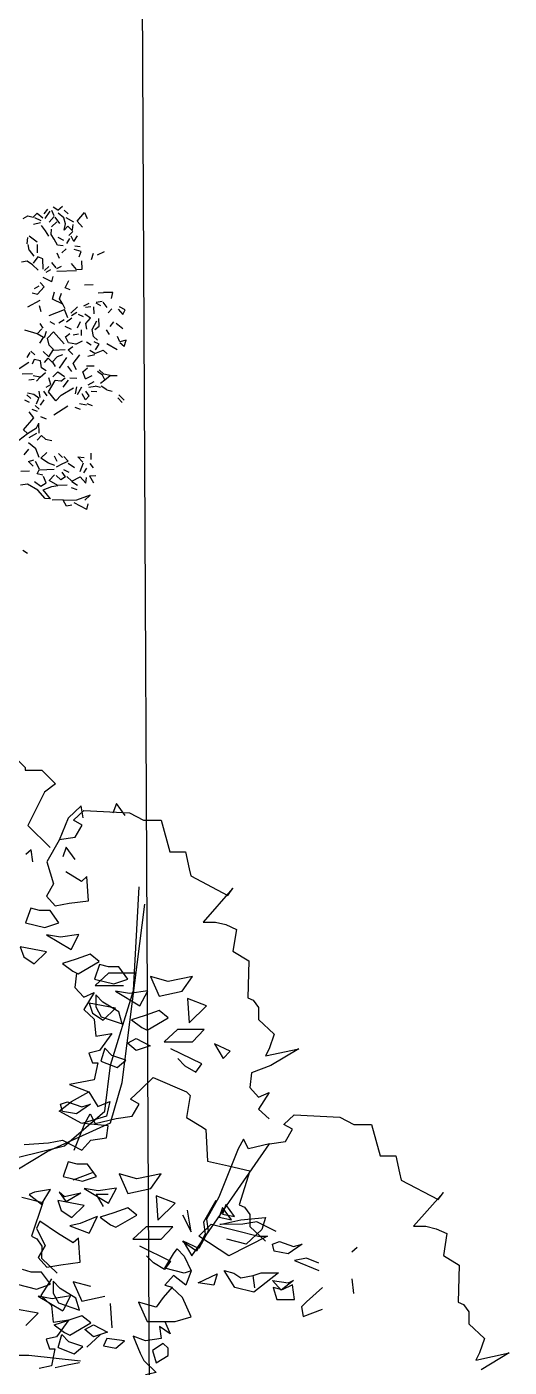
# Model space of a CAD drawing. Header units: metres. Extents: x 10 to 239, y 2 to 253.
# Drawn here: x 104.26 to 107.61, y 177.49 to 186.8 of the extents above; entities that cross this region are included whole.
import ezdxf

# ---------------------------------------------------------------- set-up
doc = ezdxf.new("R2010")
doc.units = ezdxf.units.M
doc.header["$MEASUREMENT"] = 0
doc.layers.add('0marcos', color=10, linetype='Continuous', plot=False)
doc.layers.add('bloques ARBOLES', color=7, linetype='Continuous', true_color=0xb8d897)

# ---------------------------------------------------------------- blocks, each defined once
blk = doc.blocks.new('arb-alz-77')
at = {"layer": 'bloques ARBOLES', "linetype": 'Continuous'}
for p, q in [((4.769, 10.05), (4.828, 10.127)), ((4.784, 9.976), (4.867, 10.091)), ((4.784, 9.976), (4.867, 10.091)), ((4.784, 9.976), (4.867, 10.091)), ((4.784, 9.976), (4.867, 10.091)), ((4.932, 10.018), (4.891, 10.104)), ((4.932, 10.018), (4.891, 10.104)), ((4.932, 10.018), (4.891, 10.104)), ((4.991, 10.108), (4.915, 10.155)), ((4.991, 10.108), (4.915, 10.155)), ((4.991, 10.108), (4.915, 10.155)), ((4.991, 10.108), (4.915, 10.155)), ((4.991, 10.108), (5.064, 10.172)), ((5.155, 10.051), (5.091, 10.111)), ((5.155, 10.051), (5.091, 10.111)), ((4.435, 9.977), (4.508, 10.017)), ((4.435, 9.977), (4.508, 10.017)), ((4.508, 10.017), (4.596, 9.995)), ((4.596, 9.995), (4.656, 10.059)), ((4.596, 9.995), (4.656, 10.059)), ((4.596, 9.995), (4.656, 10.059)), ((4.6, 9.883), (4.711, 9.911)), ((4.6, 9.883), (4.711, 9.911)), ((4.6, 9.883), (4.711, 9.911)), ((4.723, 9.937), (4.621, 9.983)), ((4.656, 10.059), (4.746, 9.987)), ((4.656, 10.059), (4.746, 9.987)), ((4.848, 9.916), (4.932, 10.006)), ((4.848, 9.916), (4.932, 10.006)), ((4.848, 9.916), (4.932, 10.006)), ((4.848, 9.916), (4.932, 10.006)), ((4.848, 9.916), (4.932, 10.006)), ((4.888, 9.843), (4.972, 9.92)), ((5.023, 9.897), (4.945, 9.994)), ((5.023, 9.897), (4.945, 9.994)), ((5.082, 9.986), (4.993, 10.058)), ((5.082, 9.986), (4.993, 10.058)), ((5.111, 9.888), (5.082, 9.986)), ((5.111, 9.888), (5.082, 9.986)), ((5.111, 9.888), (5.082, 9.986)), ((5.089, 9.787), (5.111, 9.888)), ((5.089, 9.787), (5.111, 9.888)), ((5.089, 9.787), (5.111, 9.888)), ((5.089, 9.787), (5.111, 9.888)), ((5.247, 9.917), (5.12, 9.988)), ((5.247, 9.917), (5.12, 9.988)), ((5.226, 9.792), (5.235, 9.879)), ((5.296, 9.931), (5.416, 10.072)), ((5.296, 9.931), (5.416, 10.072)), ((5.296, 9.931), (5.386, 9.835)), ((5.296, 9.931), (5.386, 9.835)), ((5.416, 10.072), (5.456, 9.974)), ((4.499, 9.568), (4.508, 9.668)), ((4.499, 9.568), (4.508, 9.668)), ((4.66, 9.598), (4.532, 9.694)), ((4.79, 9.777), (4.725, 9.862)), ((4.843, 9.692), (4.79, 9.777)), ((4.88, 9.718), (4.889, 9.805)), ((4.88, 9.718), (4.889, 9.805)), ((4.932, 9.645), (4.88, 9.718)), ((5.082, 9.625), (4.993, 9.672)), ((5.149, 9.851), (5.089, 9.787)), ((5.149, 9.851), (5.089, 9.787)), ((5.226, 9.779), (5.149, 9.851)), ((5.226, 9.779), (5.149, 9.851)), ((5.226, 9.779), (5.149, 9.851)), ((5.167, 9.703), (5.227, 9.767)), ((5.167, 9.703), (5.227, 9.767)), ((5.245, 9.606), (5.204, 9.691)), ((5.245, 9.606), (5.304, 9.695)), ((5.245, 9.606), (5.304, 9.695)), ((5.245, 9.606), (5.304, 9.695)), ((4.527, 9.469), (4.511, 9.556)), ((4.527, 9.469), (4.511, 9.556)), ((4.527, 9.469), (4.605, 9.372)), ((4.527, 9.469), (4.605, 9.372)), ((4.665, 9.424), (4.661, 9.561)), ((4.985, 9.547), (4.932, 9.645)), ((5.073, 9.538), (4.985, 9.547)), ((5.073, 9.538), (4.985, 9.547)), ((5.051, 9.425), (5.124, 9.489)), ((5.133, 9.577), (5.181, 9.653)), ((5.362, 9.448), (5.249, 9.481)), ((5.362, 9.448), (5.249, 9.481)), ((5.347, 9.522), (5.26, 9.531)), ((5.347, 9.522), (5.26, 9.531)), ((5.328, 9.359), (5.362, 9.448)), ((5.328, 9.359), (5.362, 9.448)), ((5.328, 9.359), (5.362, 9.448)), ((5.328, 9.359), (5.362, 9.448)), ((5.625, 9.394), (5.736, 9.448)), ((5.625, 9.394), (5.736, 9.448)), ((5.625, 9.394), (5.736, 9.448)), ((4.495, 9.294), (4.409, 9.278)), ((4.585, 9.234), (4.495, 9.294)), ((4.585, 9.234), (4.495, 9.294)), ((4.585, 9.234), (4.495, 9.294)), ((4.675, 9.15), (4.585, 9.234)), ((4.675, 9.15), (4.585, 9.234)), ((4.675, 9.15), (4.585, 9.234)), ((4.675, 9.15), (4.585, 9.234)), ((4.667, 9.362), (4.596, 9.26)), ((4.75, 9.327), (4.667, 9.362)), ((4.75, 9.327), (4.667, 9.362)), ((4.755, 9.166), (4.75, 9.327)), ((4.96, 9.185), (4.895, 9.27)), ((5.017, 9.336), (4.977, 9.422)), ((5.285, 9.159), (5.207, 9.255)), ((5.285, 9.159), (5.207, 9.255)), ((5.285, 9.159), (5.207, 9.255)), ((5.378, 9.162), (5.373, 9.299)), ((5.528, 9.316), (5.562, 9.417)), ((5.528, 9.316), (5.562, 9.417)), ((5.528, 9.316), (5.562, 9.417)), ((4.893, 8.958), (4.753, 9.029)), ((4.893, 8.958), (4.753, 9.029)), ((4.893, 8.958), (4.753, 9.029)), ((4.775, 9.141), (4.847, 9.206)), ((4.8, 9.117), (4.874, 9.157)), ((4.8, 9.117), (4.874, 9.157)), ((4.893, 8.958), (4.915, 9.046)), ((4.893, 8.958), (4.915, 9.046)), ((4.893, 8.958), (4.915, 9.046)), ((4.893, 8.958), (4.915, 9.046)), ((4.973, 9.173), (5.046, 9.213)), ((4.973, 9.173), (5.046, 9.213)), ((4.973, 9.173), (5.046, 9.213)), ((4.973, 9.173), (5.046, 9.213)), ((4.974, 9.129), (5.285, 9.14)), ((4.974, 9.129), (5.285, 9.14)), ((4.974, 9.129), (5.285, 9.14)), ((4.974, 9.129), (5.285, 9.14)), ((4.974, 9.129), (5.285, 9.14)), ((4.974, 9.129), (5.285, 9.14)), ((4.974, 9.129), (5.285, 9.14)), ((5.285, 9.159), (5.378, 9.162)), ((5.285, 9.159), (5.378, 9.162)), ((5.285, 9.159), (5.378, 9.162)), ((5.285, 9.159), (5.378, 9.162)), ((4.683, 8.889), (4.61, 8.849)), ((4.683, 8.889), (4.61, 8.849)), ((4.683, 8.889), (4.61, 8.849)), ((4.663, 8.764), (4.771, 8.88)), ((4.771, 8.88), (4.706, 8.952)), ((4.771, 8.88), (4.706, 8.952)), ((4.771, 8.88), (4.706, 8.952)), ((4.771, 8.88), (4.706, 8.952)), ((4.771, 8.88), (4.706, 8.952)), ((5.108, 8.866), (5.166, 8.98)), ((5.108, 8.866), (5.166, 8.98)), ((5.108, 8.866), (5.166, 8.98)), ((5.108, 8.866), (5.166, 8.98)), ((5.184, 8.831), (5.108, 8.866)), ((5.555, 8.912), (5.418, 8.908)), ((5.555, 8.912), (5.418, 8.908)), ((4.508, 8.559), (4.703, 8.666)), ((4.508, 8.559), (4.703, 8.666)), ((4.575, 8.786), (4.663, 8.764)), ((4.902, 8.685), (4.936, 8.798)), ((4.902, 8.685), (4.936, 8.798)), ((4.902, 8.685), (4.936, 8.798)), ((5.067, 8.603), (4.902, 8.685)), ((5.067, 8.603), (4.902, 8.685)), ((5.014, 8.688), (5.048, 8.777)), ((5.014, 8.688), (5.048, 8.777)), ((5.014, 8.688), (5.048, 8.777)), ((5.067, 8.603), (5.014, 8.688)), ((5.067, 8.603), (5.014, 8.688)), ((5.067, 8.603), (5.014, 8.688)), ((5.067, 8.603), (5.014, 8.688)), ((5.107, 8.53), (5.067, 8.603)), ((5.404, 8.577), (5.49, 8.617)), ((5.601, 8.634), (5.7, 8.649)), ((5.601, 8.634), (5.7, 8.649)), ((5.601, 8.634), (5.7, 8.649)), ((5.601, 8.634), (5.7, 8.649)), ((5.601, 8.634), (5.7, 8.649)), ((5.601, 8.634), (5.7, 8.649)), ((5.601, 8.634), (5.7, 8.649)), ((5.678, 8.574), (5.602, 8.621)), ((5.678, 8.574), (5.602, 8.621)), ((5.678, 8.574), (5.602, 8.621)), ((5.634, 8.784), (5.721, 8.787)), ((5.634, 8.784), (5.721, 8.787)), ((5.634, 8.784), (5.721, 8.787)), ((5.778, 8.552), (5.713, 8.637)), ((5.778, 8.552), (5.713, 8.637)), ((5.87, 8.792), (5.721, 8.787)), ((5.87, 8.792), (5.721, 8.787)), ((5.848, 8.692), (5.87, 8.792)), ((5.848, 8.692), (5.87, 8.792)), ((4.722, 8.479), (4.694, 8.578)), ((4.722, 8.479), (4.694, 8.578)), ((4.722, 8.479), (4.694, 8.578)), ((4.849, 8.421), (5.095, 8.517)), ((5.149, 8.382), (5.095, 8.517)), ((5.126, 8.318), (5.211, 8.384)), ((5.196, 8.458), (5.305, 8.561)), ((5.21, 8.421), (5.295, 8.474)), ((5.397, 8.402), (5.321, 8.437)), ((5.51, 8.381), (5.421, 8.441)), ((5.43, 8.553), (5.516, 8.568)), ((5.438, 8.292), (5.51, 8.381)), ((5.438, 8.292), (5.51, 8.381)), ((5.57, 8.446), (5.567, 8.558)), ((5.57, 8.446), (5.567, 8.558)), ((5.57, 8.446), (5.567, 8.558)), ((5.652, 8.249), (5.647, 8.374)), ((5.794, 8.466), (5.854, 8.53)), ((5.794, 8.466), (5.854, 8.53)), ((5.954, 8.521), (6.032, 8.436)), ((6.066, 8.512), (5.977, 8.559)), ((6.066, 8.512), (5.977, 8.559)), ((6.032, 8.436), (6.066, 8.512)), ((6.032, 8.436), (6.066, 8.512)), ((6.032, 8.436), (6.066, 8.512)), ((6.032, 8.436), (6.066, 8.512)), ((4.659, 8.128), (4.458, 8.184)), ((4.659, 8.128), (4.731, 8.206)), ((4.756, 8.219), (4.704, 8.292)), ((4.756, 8.219), (4.704, 8.292)), ((4.773, 8.07), (4.807, 8.171)), ((4.773, 8.07), (4.807, 8.171)), ((4.773, 8.07), (4.807, 8.171)), ((4.773, 8.07), (4.807, 8.171)), ((4.92, 8.162), (4.824, 8.059)), ((4.941, 8.275), (4.864, 8.322)), ((4.941, 8.275), (4.864, 8.322)), ((5.088, 7.968), (4.92, 8.162)), ((5.088, 7.968), (4.92, 8.162)), ((5.088, 7.968), (4.92, 8.162)), ((5.088, 7.968), (4.92, 8.162)), ((5.002, 8.302), (5.088, 8.355)), ((5.205, 8.197), (5.104, 8.243)), ((5.205, 8.197), (5.104, 8.243)), ((5.304, 8.225), (5.35, 8.326)), ((5.304, 8.225), (5.35, 8.326)), ((5.37, 8.103), (5.367, 8.19)), ((5.454, 8.205), (5.438, 8.292)), ((5.454, 8.205), (5.438, 8.292)), ((5.454, 8.205), (5.438, 8.292)), ((5.454, 8.205), (5.438, 8.292)), ((5.454, 8.205), (5.438, 8.292)), ((5.541, 8.196), (5.611, 8.335)), ((5.541, 8.196), (5.611, 8.335)), ((5.541, 8.196), (5.611, 8.335)), ((5.541, 8.196), (5.611, 8.335)), ((5.541, 8.196), (5.611, 8.335)), ((5.558, 8.084), (5.541, 8.196)), ((5.558, 8.084), (5.541, 8.196)), ((5.558, 8.084), (5.541, 8.196)), ((5.558, 8.084), (5.541, 8.196)), ((5.558, 8.084), (5.541, 8.196)), ((5.558, 8.084), (5.541, 8.196)), ((5.579, 8.197), (5.652, 8.249)), ((5.818, 8.118), (5.766, 8.191)), ((5.826, 8.243), (5.886, 8.319)), ((5.826, 8.243), (5.886, 8.319)), ((5.924, 8.296), (6.027, 8.212)), ((5.924, 8.296), (6.027, 8.212)), ((4.761, 8.07), (4.659, 8.128)), ((4.761, 8.07), (4.659, 8.128)), ((4.702, 7.98), (4.761, 8.07)), ((4.702, 7.98), (4.761, 8.07)), ((4.702, 7.98), (4.761, 8.07)), ((4.702, 7.98), (4.761, 8.07)), ((4.852, 7.948), (4.824, 8.059)), ((4.852, 7.948), (4.824, 8.059)), ((4.917, 7.875), (4.852, 7.948)), ((5.109, 8.081), (5.182, 8.134)), ((5.109, 8.081), (5.182, 8.134)), ((5.109, 8.081), (5.182, 8.134)), ((5.109, 8.081), (5.182, 8.134)), ((5.162, 7.984), (5.109, 8.081)), ((5.162, 7.984), (5.109, 8.081)), ((5.275, 7.962), (5.162, 7.984)), ((5.233, 8.11), (5.32, 8.126)), ((5.233, 8.11), (5.32, 8.126)), ((5.275, 7.962), (5.386, 8.016)), ((5.275, 7.962), (5.386, 8.016)), ((5.275, 7.962), (5.386, 8.016)), ((5.275, 7.962), (5.386, 8.016)), ((5.525, 7.946), (5.449, 7.993)), ((5.525, 7.946), (5.449, 7.993)), ((5.525, 7.946), (5.449, 7.993)), ((5.622, 8.024), (5.558, 8.084)), ((5.622, 8.024), (5.558, 8.084)), ((5.649, 7.963), (5.573, 7.997)), ((5.59, 7.873), (5.649, 7.963)), ((5.938, 7.873), (5.773, 7.967)), ((5.984, 7.999), (5.944, 8.085)), ((5.984, 7.999), (5.944, 8.085)), ((5.984, 7.999), (5.944, 8.085)), ((5.984, 7.999), (5.944, 8.085)), ((6.083, 8.027), (5.984, 7.999)), ((6.083, 8.027), (5.984, 7.999)), ((6.083, 8.027), (5.984, 7.999)), ((6.049, 7.926), (5.984, 7.986)), ((6.049, 7.926), (5.984, 7.986)), ((6.049, 7.926), (5.984, 7.986)), ((6.049, 7.926), (5.984, 7.986)), ((6.049, 7.926), (6.083, 8.027)), ((4.498, 7.749), (4.545, 7.826)), ((4.498, 7.749), (4.545, 7.826)), ((4.498, 7.749), (4.545, 7.826)), ((4.621, 7.791), (4.557, 7.851)), ((4.621, 7.791), (4.557, 7.851)), ((4.621, 7.791), (4.557, 7.851)), ((4.756, 7.845), (4.846, 7.761)), ((4.756, 7.845), (4.846, 7.761)), ((4.774, 7.671), (4.834, 7.736)), ((4.774, 7.671), (4.834, 7.736)), ((4.834, 7.736), (4.899, 7.676)), ((4.834, 7.736), (4.899, 7.676)), ((4.846, 7.761), (4.917, 7.875)), ((4.899, 7.676), (4.983, 7.766)), ((4.899, 7.676), (4.983, 7.766)), ((4.899, 7.676), (4.983, 7.766)), ((5.104, 7.869), (4.917, 7.863)), ((4.983, 7.766), (5.069, 7.794)), ((4.983, 7.766), (5.069, 7.794)), ((4.983, 7.766), (5.069, 7.794)), ((4.983, 7.766), (5.069, 7.794)), ((4.983, 7.766), (5.069, 7.794)), ((5.014, 7.58), (5.133, 7.746)), ((5.014, 7.58), (5.133, 7.746)), ((5.014, 7.58), (5.133, 7.746)), ((5.014, 7.58), (5.133, 7.746)), ((5.014, 7.58), (5.133, 7.746)), ((5.014, 7.58), (5.133, 7.746)), ((5.014, 7.58), (5.133, 7.746)), ((5.014, 7.58), (5.133, 7.746)), ((5.014, 7.58), (5.133, 7.746)), ((5.014, 7.58), (5.133, 7.746)), ((5.154, 7.871), (5.227, 7.923)), ((5.231, 7.799), (5.154, 7.871)), ((5.231, 7.799), (5.154, 7.871)), ((5.236, 7.65), (5.343, 7.79)), ((5.468, 7.77), (5.58, 7.798)), ((5.468, 7.77), (5.58, 7.798)), ((5.468, 7.77), (5.58, 7.798)), ((5.468, 7.77), (5.58, 7.798)), ((5.579, 7.811), (5.503, 7.858)), ((5.579, 7.811), (5.503, 7.858)), ((5.579, 7.811), (5.503, 7.858)), ((5.579, 7.811), (5.503, 7.858)), ((5.579, 7.811), (5.714, 7.865)), ((5.579, 7.811), (5.714, 7.865)), ((5.579, 7.811), (5.714, 7.865)), ((5.714, 7.865), (5.779, 7.805)), ((5.714, 7.865), (5.779, 7.805)), ((5.714, 7.865), (5.779, 7.805)), ((5.714, 7.865), (5.779, 7.805)), ((4.367, 7.57), (4.525, 7.675)), ((4.367, 7.57), (4.525, 7.675)), ((4.611, 7.716), (4.576, 7.64)), ((4.611, 7.716), (4.576, 7.64)), ((4.611, 7.716), (4.576, 7.64)), ((4.711, 7.694), (4.611, 7.716)), ((4.711, 7.694), (4.611, 7.716)), ((4.728, 7.583), (4.711, 7.694)), ((4.804, 7.535), (4.728, 7.583)), ((4.907, 7.439), (4.991, 7.517)), ((4.907, 7.439), (4.991, 7.517)), ((4.907, 7.439), (4.991, 7.517)), ((4.907, 7.439), (4.991, 7.517)), ((4.951, 7.603), (4.911, 7.676)), ((4.951, 7.603), (4.911, 7.676)), ((4.991, 7.517), (5.093, 7.446)), ((4.991, 7.517), (5.093, 7.446)), ((5.215, 7.524), (5.15, 7.609)), ((5.215, 7.524), (5.15, 7.609)), ((5.289, 7.552), (5.236, 7.65)), ((5.289, 7.552), (5.236, 7.65)), ((5.289, 7.552), (5.236, 7.65)), ((5.39, 7.518), (5.462, 7.583)), ((5.39, 7.518), (5.462, 7.583)), ((5.39, 7.518), (5.462, 7.583)), ((5.39, 7.518), (5.462, 7.583)), ((5.39, 7.518), (5.462, 7.583)), ((5.39, 7.518), (5.462, 7.583)), ((5.39, 7.518), (5.462, 7.583)), ((5.39, 7.518), (5.462, 7.583)), ((5.39, 7.518), (5.462, 7.583)), ((5.39, 7.518), (5.462, 7.583)), ((5.39, 7.518), (5.462, 7.583)), ((5.39, 7.518), (5.462, 7.583)), ((5.39, 7.518), (5.462, 7.583)), ((5.39, 7.518), (5.462, 7.583)), ((5.431, 7.407), (5.39, 7.518)), ((5.449, 7.613), (5.573, 7.617)), ((5.449, 7.613), (5.573, 7.617)), ((5.703, 7.466), (5.626, 7.526)), ((5.727, 7.479), (5.65, 7.552)), ((5.727, 7.479), (5.65, 7.552)), ((4.419, 7.485), (4.581, 7.491)), ((4.419, 7.485), (4.581, 7.491)), ((4.419, 7.485), (4.581, 7.491)), ((4.522, 7.389), (4.609, 7.404)), ((4.522, 7.389), (4.609, 7.404)), ((4.522, 7.389), (4.609, 7.404)), ((4.522, 7.389), (4.609, 7.404)), ((4.708, 7.433), (4.595, 7.454)), ((4.708, 7.433), (4.595, 7.454)), ((4.708, 7.433), (4.595, 7.454)), ((4.648, 7.368), (4.708, 7.433)), ((4.708, 7.433), (4.792, 7.51)), ((4.708, 7.433), (4.792, 7.51)), ((4.708, 7.433), (4.792, 7.51)), ((4.708, 7.433), (4.792, 7.51)), ((4.8, 7.274), (4.874, 7.314)), ((4.8, 7.274), (4.874, 7.314)), ((4.84, 7.2), (4.946, 7.378)), ((4.84, 7.2), (4.946, 7.378)), ((4.874, 7.314), (4.845, 7.425)), ((4.874, 7.314), (4.845, 7.425)), ((5.034, 7.369), (4.946, 7.378)), ((5.034, 7.369), (5.107, 7.421)), ((5.074, 7.271), (5.158, 7.385)), ((5.074, 7.271), (5.158, 7.385)), ((5.074, 7.271), (5.158, 7.385)), ((5.181, 7.424), (5.294, 7.415)), ((5.181, 7.424), (5.294, 7.415)), ((5.431, 7.407), (5.541, 7.461)), ((5.431, 7.407), (5.541, 7.461)), ((5.431, 7.407), (5.541, 7.461)), ((5.431, 7.407), (5.541, 7.461)), ((5.472, 7.309), (5.569, 7.362)), ((5.472, 7.309), (5.569, 7.362)), ((5.472, 7.309), (5.569, 7.362)), ((5.67, 7.34), (5.743, 7.393)), ((5.743, 7.393), (5.703, 7.466)), ((5.743, 7.393), (5.703, 7.466)), ((5.743, 7.393), (5.703, 7.466)), ((5.743, 7.393), (5.703, 7.466)), ((5.828, 7.458), (5.727, 7.479)), ((5.828, 7.458), (5.727, 7.479)), ((5.828, 7.458), (5.727, 7.479)), ((5.828, 7.458), (5.727, 7.479)), ((5.828, 7.458), (5.727, 7.479)), ((5.743, 7.393), (5.828, 7.458)), ((5.743, 7.393), (5.828, 7.458)), ((5.743, 7.393), (5.828, 7.458)), ((5.743, 7.393), (5.828, 7.458)), ((5.828, 7.458), (5.94, 7.462)), ((5.828, 7.458), (5.94, 7.462)), ((4.557, 7.091), (4.493, 7.151)), ((4.557, 7.091), (4.493, 7.151)), ((4.557, 7.091), (4.493, 7.151)), ((4.557, 7.091), (4.493, 7.151)), ((4.557, 7.091), (4.493, 7.151)), ((4.605, 7.155), (4.505, 7.177)), ((4.605, 7.155), (4.505, 7.177)), ((4.682, 7.095), (4.605, 7.155)), ((4.682, 7.095), (4.605, 7.155)), ((4.647, 7.007), (4.682, 7.095)), ((4.647, 7.007), (4.682, 7.095)), ((4.647, 7.007), (4.682, 7.095)), ((4.647, 7.007), (4.682, 7.095)), ((4.706, 7.109), (4.69, 7.208)), ((4.706, 7.109), (4.69, 7.208)), ((4.817, 7.137), (4.765, 7.21)), ((4.957, 7.055), (4.84, 7.2)), ((5.041, 7.145), (4.957, 7.055)), ((5.041, 7.145), (4.957, 7.055)), ((5.041, 7.145), (4.957, 7.055)), ((5.041, 7.145), (5.237, 7.264)), ((5.041, 7.145), (5.237, 7.264)), ((5.286, 7.278), (5.265, 7.165)), ((5.303, 7.154), (5.373, 7.281)), ((5.303, 7.154), (5.373, 7.281)), ((5.43, 7.071), (5.377, 7.169)), ((5.43, 7.071), (5.377, 7.169)), ((5.43, 7.071), (5.377, 7.169)), ((5.43, 7.071), (5.377, 7.169)), ((5.43, 7.071), (5.377, 7.169)), ((5.43, 7.071), (5.377, 7.169)), ((5.43, 7.071), (5.377, 7.169)), ((5.43, 7.071), (5.377, 7.169)), ((5.43, 7.071), (5.49, 7.135)), ((5.43, 7.071), (5.49, 7.135)), ((5.43, 7.071), (5.49, 7.135)), ((5.49, 7.135), (5.438, 7.208)), ((5.485, 7.272), (5.584, 7.288)), ((5.525, 7.211), (5.612, 7.202)), ((5.525, 7.211), (5.612, 7.202)), ((5.672, 7.266), (5.584, 7.288)), ((5.672, 7.266), (5.584, 7.288)), ((5.773, 7.232), (5.684, 7.291)), ((5.773, 7.232), (5.861, 7.21)), ((5.773, 7.232), (5.861, 7.21)), ((5.952, 7.101), (6.017, 7.028)), ((5.963, 7.151), (6.053, 7.067)), ((4.534, 7.028), (4.459, 7.063)), ((4.534, 7.028), (4.459, 7.063)), ((4.534, 7.028), (4.459, 7.063)), ((4.534, 7.028), (4.459, 7.063)), ((4.605, 6.781), (4.527, 6.878)), ((4.605, 6.781), (4.527, 6.878)), ((4.605, 6.781), (4.527, 6.878)), ((4.664, 6.883), (4.576, 6.917)), ((4.664, 6.883), (4.576, 6.917)), ((4.664, 6.883), (4.576, 6.917)), ((4.688, 6.921), (4.623, 6.981)), ((4.688, 6.921), (4.623, 6.981)), ((4.71, 6.984), (4.77, 7.073)), ((4.71, 6.984), (4.77, 7.073)), ((4.71, 6.984), (4.77, 7.073)), ((4.71, 6.984), (4.77, 7.073)), ((4.927, 6.83), (5.147, 6.974)), ((4.927, 6.83), (5.147, 6.974)), ((4.927, 6.83), (5.147, 6.974)), ((5.259, 6.953), (5.348, 6.919)), ((5.445, 6.984), (5.333, 7.005)), ((5.445, 6.984), (5.333, 7.005)), ((5.445, 6.984), (5.333, 7.005)), ((5.445, 6.984), (5.333, 7.005)), ((5.545, 6.975), (5.457, 7.009)), ((5.545, 6.975), (5.457, 7.009)), ((5.545, 6.975), (5.457, 7.009)), ((4.437, 6.589), (4.605, 6.781)), ((4.437, 6.589), (4.605, 6.781)), ((4.648, 6.621), (4.683, 6.697)), ((4.648, 6.621), (4.683, 6.697)), ((4.688, 6.535), (4.683, 6.697)), ((4.688, 6.535), (4.683, 6.697)), ((4.688, 6.535), (4.683, 6.697)), ((4.688, 6.535), (4.683, 6.697)), ((4.805, 6.763), (4.717, 6.798)), ((4.295, 6.372), (4.502, 6.529)), ((4.295, 6.372), (4.502, 6.529)), ((4.295, 6.372), (4.502, 6.529)), ((4.502, 6.529), (4.437, 6.589)), ((4.502, 6.529), (4.437, 6.589)), ((4.502, 6.529), (4.437, 6.589)), ((4.502, 6.529), (4.437, 6.589)), ((4.502, 6.529), (4.648, 6.621)), ((4.502, 6.529), (4.648, 6.621)), ((4.502, 6.529), (4.648, 6.621)), ((4.529, 6.467), (4.651, 6.534)), ((4.529, 6.467), (4.651, 6.534)), ((4.727, 6.499), (4.655, 6.422)), ((4.791, 6.439), (4.727, 6.499)), ((4.791, 6.439), (4.727, 6.499)), ((4.791, 6.439), (4.727, 6.499)), ((4.791, 6.439), (4.727, 6.499)), ((4.791, 6.439), (4.727, 6.499)), ((4.451, 6.191), (4.522, 6.28)), ((4.451, 6.191), (4.522, 6.28)), ((4.451, 6.191), (4.522, 6.28)), ((4.451, 6.191), (4.522, 6.28)), ((4.451, 6.191), (4.522, 6.28)), ((4.634, 6.284), (4.519, 6.38)), ((4.634, 6.284), (4.519, 6.38)), ((4.634, 6.284), (4.519, 6.38)), ((4.634, 6.284), (4.519, 6.38)), ((4.689, 6.149), (4.634, 6.284)), ((4.689, 6.149), (4.634, 6.284)), ((4.689, 6.149), (4.634, 6.284)), ((4.714, 6.137), (4.811, 6.228)), ((4.791, 6.439), (4.891, 6.417)), ((4.791, 6.439), (4.891, 6.417)), ((4.517, 6.081), (4.603, 6.109)), ((4.517, 6.081), (4.603, 6.109)), ((4.517, 6.081), (4.594, 6.009)), ((4.517, 6.081), (4.594, 6.009)), ((4.695, 5.962), (4.629, 6.085)), ((4.695, 5.962), (4.629, 6.085)), ((4.841, 6.054), (4.714, 6.137)), ((4.942, 6.02), (4.841, 6.054)), ((4.942, 6.02), (4.841, 6.054)), ((4.942, 6.02), (4.841, 6.054)), ((4.977, 6.084), (4.937, 6.17)), ((4.968, 5.996), (5.066, 6.05)), ((4.968, 5.996), (5.066, 6.05)), ((4.998, 6.209), (5.062, 6.149)), ((4.998, 6.209), (5.062, 6.149)), ((4.998, 6.209), (5.062, 6.149)), ((4.998, 6.209), (5.062, 6.149)), ((4.998, 6.209), (5.062, 6.149)), ((5.066, 6.05), (5.152, 6.09)), ((5.066, 6.05), (5.152, 6.09)), ((5.066, 6.05), (5.152, 6.09)), ((5.152, 6.09), (5.087, 6.162)), ((5.152, 6.09), (5.087, 6.162)), ((5.255, 5.981), (5.153, 6.052)), ((5.255, 5.981), (5.153, 6.052)), ((5.389, 6.073), (5.311, 6.157)), ((5.311, 6.157), (5.411, 6.148)), ((5.389, 6.073), (5.311, 6.157)), ((5.311, 6.157), (5.411, 6.148)), ((5.311, 6.157), (5.411, 6.148)), ((5.389, 6.073), (5.311, 6.157)), ((5.344, 5.922), (5.402, 6.061)), ((5.344, 5.922), (5.402, 6.061)), ((5.344, 5.922), (5.402, 6.061)), ((5.344, 5.922), (5.402, 6.061)), ((5.344, 5.922), (5.402, 6.061)), ((5.502, 6.052), (5.554, 5.979)), ((5.502, 6.052), (5.554, 5.979)), ((5.502, 6.052), (5.554, 5.979)), ((5.502, 6.052), (5.554, 5.979)), ((5.502, 6.052), (5.554, 5.979)), ((5.502, 6.052), (5.554, 5.979)), ((5.524, 6.115), (5.521, 6.214)), ((5.524, 6.115), (5.521, 6.214)), ((5.524, 6.115), (5.521, 6.214)), ((5.524, 6.115), (5.521, 6.214)), ((5.524, 6.115), (5.521, 6.214)), ((5.524, 6.115), (5.521, 6.214)), ((5.524, 6.115), (5.521, 6.214)), ((5.524, 6.115), (5.521, 6.214)), ((5.524, 6.115), (5.521, 6.214)), ((5.524, 6.115), (5.521, 6.214)), ((5.524, 6.115), (5.521, 6.214)), ((4.534, 5.926), (4.397, 5.921)), ((4.534, 5.926), (4.397, 5.921)), ((4.534, 5.926), (4.397, 5.921)), ((4.66, 5.886), (4.695, 5.962)), ((4.66, 5.886), (4.695, 5.962)), ((4.66, 5.886), (4.695, 5.962)), ((4.748, 5.864), (4.66, 5.886)), ((4.748, 5.864), (4.66, 5.886)), ((4.748, 5.864), (4.66, 5.886)), ((4.748, 5.864), (4.66, 5.886)), ((4.932, 5.952), (4.696, 5.944)), ((4.932, 5.952), (4.696, 5.944)), ((4.802, 5.742), (4.761, 5.84)), ((4.802, 5.742), (4.761, 5.84)), ((4.802, 5.742), (4.761, 5.84)), ((4.851, 5.781), (4.935, 5.871)), ((4.851, 5.781), (4.935, 5.871)), ((4.851, 5.781), (4.935, 5.871)), ((4.851, 5.781), (4.935, 5.871)), ((4.851, 5.781), (4.935, 5.871)), ((5.037, 5.787), (4.96, 5.859)), ((5.11, 5.839), (5.037, 5.787)), ((5.11, 5.839), (5.037, 5.787)), ((5.11, 5.839), (5.037, 5.787)), ((5.11, 5.839), (5.037, 5.787)), ((5.11, 5.839), (5.037, 5.787)), ((5.11, 5.839), (5.058, 5.912)), ((5.11, 5.839), (5.058, 5.912)), ((5.11, 5.839), (5.058, 5.912)), ((5.11, 5.839), (5.058, 5.912)), ((5.11, 5.839), (5.058, 5.912)), ((5.17, 5.904), (5.082, 5.95)), ((5.17, 5.904), (5.082, 5.95)), ((5.212, 5.768), (5.135, 5.84)), ((5.212, 5.768), (5.135, 5.84)), ((5.212, 5.768), (5.347, 5.835)), ((5.212, 5.768), (5.347, 5.835)), ((5.347, 5.835), (5.438, 5.738)), ((5.347, 5.835), (5.438, 5.738)), ((5.347, 5.835), (5.438, 5.738)), ((5.347, 5.835), (5.438, 5.738)), ((5.347, 5.835), (5.438, 5.738)), ((5.347, 5.835), (5.438, 5.738)), ((5.407, 5.899), (5.454, 5.976)), ((5.438, 5.738), (5.447, 5.826)), ((5.496, 5.852), (5.596, 5.856)), ((5.496, 5.852), (5.596, 5.856)), ((5.496, 5.852), (5.596, 5.856)), ((5.496, 5.852), (5.596, 5.856)), ((5.496, 5.852), (5.596, 5.856)), ((5.496, 5.852), (5.562, 5.742)), ((5.496, 5.852), (5.562, 5.742)), ((5.496, 5.852), (5.562, 5.742)), ((4.504, 5.719), (4.392, 5.703)), ((4.504, 5.719), (4.392, 5.703)), ((4.504, 5.719), (4.392, 5.703)), ((4.669, 5.625), (4.504, 5.719)), ((4.669, 5.625), (4.504, 5.719)), ((4.669, 5.625), (4.504, 5.719)), ((4.669, 5.625), (4.504, 5.719)), ((4.669, 5.625), (4.504, 5.719)), ((4.615, 5.76), (4.717, 5.689)), ((4.615, 5.76), (4.717, 5.689)), ((4.786, 5.492), (4.669, 5.625)), ((4.786, 5.492), (4.669, 5.625)), ((4.717, 5.689), (4.802, 5.742)), ((4.717, 5.689), (4.802, 5.742)), ((4.717, 5.689), (4.802, 5.742)), ((4.717, 5.689), (4.802, 5.742)), ((4.756, 5.628), (4.891, 5.683)), ((4.756, 5.628), (4.891, 5.683)), ((4.873, 5.483), (4.756, 5.628)), ((4.873, 5.483), (4.756, 5.628)), ((4.873, 5.483), (4.756, 5.628)), ((4.99, 5.698), (4.851, 5.781)), ((4.99, 5.698), (4.851, 5.781)), ((4.99, 5.698), (4.851, 5.781)), ((4.99, 5.698), (4.851, 5.781)), ((4.891, 5.683), (4.99, 5.698)), ((4.891, 5.683), (4.99, 5.698)), ((4.891, 5.683), (4.99, 5.698)), ((4.99, 5.704), (5.14, 5.709)), ((4.99, 5.704), (5.14, 5.709)), ((5.203, 5.668), (5.292, 5.634)), ((5.203, 5.668), (5.292, 5.634)), ((5.302, 5.696), (5.213, 5.756)), ((5.302, 5.696), (5.213, 5.756)), ((4.873, 5.483), (4.786, 5.492)), ((4.873, 5.483), (4.786, 5.492)), ((4.873, 5.483), (4.786, 5.492)), ((4.873, 5.483), (4.786, 5.492)), ((5.073, 5.471), (4.899, 5.465)), ((5.073, 5.471), (4.899, 5.465)), ((5.285, 5.465), (5.073, 5.458)), ((5.285, 5.465), (5.073, 5.458)), ((5.285, 5.465), (5.073, 5.458)), ((5.285, 5.465), (5.073, 5.458)), ((5.285, 5.465), (5.073, 5.458)), ((5.285, 5.465), (5.073, 5.458)), ((5.126, 5.367), (5.073, 5.464)), ((5.126, 5.367), (5.073, 5.464)), ((5.213, 5.382), (5.126, 5.367)), ((5.213, 5.382), (5.126, 5.367)), ((5.213, 5.382), (5.126, 5.367)), ((5.213, 5.382), (5.126, 5.367)), ((5.452, 5.315), (5.249, 5.421)), ((5.452, 5.315), (5.249, 5.421)), ((5.452, 5.315), (5.249, 5.421)), ((5.452, 5.315), (5.249, 5.421)), ((5.506, 5.541), (5.285, 5.465)), ((5.422, 5.464), (5.506, 5.541)), ((5.422, 5.464), (5.506, 5.541)), ((5.452, 5.315), (5.474, 5.403)), ((5.452, 5.315), (5.474, 5.403)), ((5.452, 5.315), (5.474, 5.403)), ((5.452, 5.315), (5.474, 5.403)), ((4.504, 4.611), (4.428, 4.658))]:
    blk.add_line(p, q, dxfattribs=at)
blk = doc.blocks.new('ARBOL22')
for points in [[(0.4776, 2.089), (0.6005, 2.0795), (0.6477, 2.0323), (0.6477, 2.0228), (0.7044, 2.0228), (0.7517, 1.9756), (0.7139, 1.9473), (0.6572, 1.8339), (0.7328, 1.7583)], [(0.8453, 1.8594), (0.8394, 1.9008), (0.794, 1.8588), (0.764, 1.7842), (0.722, 1.7097), (0.7444, 1.6342), (0.7205, 1.5928), (0.7505, 1.5596), (0.7984, 1.568), (0.8643, 1.5762), (0.8582, 1.6591), (0.8402, 1.6424), (0.7864, 1.6755)], [(0.7643, 1.7857), (0.8183, 1.7939), (0.8422, 1.8352), (0.8122, 1.8519), (0.8481, 1.885), (1.0039, 1.8767), (1.0519, 1.8519), (1.1118, 1.8519), (1.1416, 1.7441), (1.1957, 1.7441), (1.2075, 1.6862), (1.2136, 1.6613), (1.3393, 1.5951), (1.3574, 1.62), (1.2555, 1.504), (1.2975, 1.504), (1.3334, 1.4958), (1.3693, 1.4791), (1.3574, 1.4047), (1.4113, 1.3714), (1.4085, 1.2454), (1.4267, 1.2372), (1.4446, 1.2123), (1.4446, 1.171), (1.4985, 1.1212), (1.4805, 1.0715), (1.4685, 1.0466), (1.5823, 1.0715), (1.4864, 1.0135), (1.4206, 0.9886), (1.4146, 0.9391), (1.4446, 0.906), (1.4805, 0.9224), (1.4446, 0.8645), (1.4805, 0.8314)], [(0.9891, 1.8677), (0.9591, 1.9092), (0.9472, 1.8759)], [(0.6741, 1.7097), (0.6681, 1.751), (0.6502, 1.7346)], [(0.8179, 1.7179), (0.7879, 1.7594), (0.776, 1.7262)], [(0.2961, 0.2167), (0.4461, 0.5042), (0.6051, 0.5828), (0.6248, 0.7006), (0.782, 0.7399), (0.9196, 0.8578), (0.9393, 1.015), (1.0179, 1.2704), (1.0375, 1.624)], [(0.2513, 0.2291), (0.3889, 0.5182), (0.6248, 0.6613), (0.7231, 0.7203), (0.9393, 0.8185), (0.9786, 0.956), (1.0565, 1.565)], [(0.8234, 1.3299), (0.8175, 1.2803), (0.8475, 1.2472), (0.8834, 1.2637), (0.8475, 1.2057), (0.8834, 1.1726), (0.8893, 1.1146), (0.9432, 1.1229), (0.9013, 1.0649), (0.8654, 1.0567), (0.8773, 1.0235), (0.8954, 1.0235), (0.8834, 0.9656), (0.8414, 0.9573), (0.7996, 0.9489), (0.8654, 0.9241), (0.8954, 0.8745), (0.9372, 0.891), (0.9252, 0.8414), (0.8414, 0.8165), (0.7636, 0.8578), (0.8055, 0.891), (0.8654, 0.9241)], [(1.0241, 1.3291), (0.9326, 1.3291), (0.887, 1.287), (0.9835, 1.287)], [(1.1686, 1.0383), (1.1926, 1.0134), (1.2304, 0.991), (1.2511, 1.0198), (1.1447, 1.0714)], [(1.3483, 1.0632), (1.2944, 1.0879), (1.3244, 1.0383)], [(1.3244, 1.0383), (1.3483, 1.0632)], [(0.8154, 0.7251), (0.8513, 0.8162), (0.8692, 0.8493), (0.8872, 0.8162), (0.959, 0.8328), (1.013, 0.841), (1.0369, 0.8824), (1.0069, 0.899), (1.0428, 0.9321), (1.0848, 0.9736), (1.1987, 0.9239), (1.2109, 0.9113), (1.199, 0.8369), (1.2529, 0.8036), (1.2649, 0.7953), (1.2708, 0.6876), (1.3426, 0.6712), (1.4146, 0.6545), (1.3785, 0.5386), (1.3967, 0.5303), (1.4146, 0.5055), (1.4146, 0.4641), (1.4685, 0.4144)], [(0.6367, 0.5646), (0.7083, 0.5463), (0.6695, 0.4312), (0.6874, 0.4226), (0.7047, 0.3973), (0.7037, 0.3559), (0.7564, 0.3049)], [(1.4826, 0.7465), (1.5366, 0.7547), (1.5605, 0.7961), (1.5305, 0.8127), (1.5664, 0.8458), (1.7222, 0.8376), (1.7701, 0.8127), (1.8301, 0.8127), (1.8599, 0.705), (1.9139, 0.705), (1.9258, 0.647), (1.9319, 0.6221), (2.0576, 0.5559), (2.0757, 0.5808), (1.9737, 0.4648), (2.0157, 0.4648), (2.0516, 0.4566), (2.0875, 0.44), (2.0757, 0.3655), (2.1295, 0.3323), (2.1268, 0.2063), (2.1449, 0.198), (2.1629, 0.1732), (2.1629, 0.1318), (2.2167, 0.0821), (2.1988, 0.0323), (2.1868, 0.0075), (2.3006, 0.0323), (2.2047, -0.0256)], [(0.6437, 0.744), (0.7276, 0.7501), (0.7755, 0.7585), (0.8414, 0.7254), (0.8714, 0.7585), (0.9252, 0.7668), (0.9313, 0.8081), (0.8475, 0.8165)], [(0.8117, 0.6235), (0.8775, 0.6483)], [(0.6799, 0.5819), (0.6619, 0.5737)], [(0.6619, 0.5737), (0.7039, 0.5406)], [(0.7339, 0.5903), (0.6799, 0.5819)], [(0.7039, 0.5406), (0.7339, 0.5903)], [(0.7817, 0.5655), (0.7637, 0.5819)], [(0.7637, 0.5819), (0.7878, 0.5488)], [(0.8374, 0.5782), (0.7817, 0.5655)], [(0.8374, 0.5782), (0.7878, 0.5488)], [(0.9316, 0.5737), (0.8896, 0.5737)], [(0.8896, 0.5737), (0.9135, 0.5324)], [(1.2983, 0.5535), (1.2563, 0.479), (1.2624, 0.4375), (1.2324, 0.3795), (1.1844, 0.4128)], [(1.1844, 0.5039), (1.2144, 0.4459)], [(1.2083, 0.479), (1.2024, 0.5204)], [(0.6978, 0.4826), (0.686, 0.4578)], [(0.7578, 0.4411), (0.6978, 0.4826)], [(0.8357, 0.4744), (0.7998, 0.466)], [(0.7998, 0.466), (0.8657, 0.4411)], [(0.893, 0.4981), (0.8357, 0.4744)], [(0.893, 0.4981), (0.8657, 0.4411)], [(1.2144, 0.4459), (1.2083, 0.479)], [(1.5048, 0.4474), (1.4389, 0.4805), (1.391, 0.4721), (1.3125, 0.4705), (1.3843, 0.4871), (1.4681, 0.4954), (1.4561, 0.4539), (1.4023, 0.4043), (1.3364, 0.4207)], [(0.686, 0.4578), (0.7158, 0.3998)], [(0.8117, 0.408), (0.7578, 0.4411)], [(0.8296, 0.4247), (0.8117, 0.408)], [(0.8357, 0.3418), (0.8296, 0.4247)], [(0.7158, 0.3998), (0.6919, 0.3584)], [(1.0377, 0.3976), (1.1441, 0.3461), (1.1234, 0.3172), (1.0856, 0.3396), (1.0616, 0.3645)], [(1.1665, 0.3879), (1.1904, 0.3631), (1.2144, 0.3133), (1.1904, 0.3051), (1.1245, 0.3216), (1.1545, 0.3713)], [(1.1545, 0.3713), (1.1665, 0.3879)], [(1.781, 0.3928), (1.763, 0.3763)], [(0.6919, 0.3584), (0.7219, 0.3252)], [(0.7219, 0.3252), (0.7698, 0.3336)], [(0.7698, 0.3336), (0.8357, 0.3418)], [(1.6508, 0.3392), (1.6088, 0.3559), (1.567, 0.3475), (1.6508, 0.3144)], [(0.668, 0.3087), (0.6381, 0.3169)], [(0.7039, 0.3087), (0.668, 0.3087)], [(0.7371, 0.286), (0.7012, 0.228)], [(0.7339, 0.2672), (0.7039, 0.3087)], [(0.743, 0.2777), (0.743, 0.2362)], [(0.7671, 0.2529), (0.743, 0.2777)], [(0.8117, 0.2756), (0.8416, 0.2092)], [(0.8716, 0.259), (0.8117, 0.2756)], [(1.2144, 0.3133), (1.1965, 0.2636), (1.1545, 0.2969), (1.1245, 0.2636), (1.1497, 0.2567), (1.1186, 0.2222), (1.0945, 0.1891), (1.0347, 0.2056), (1.0647, 0.1394), (1.1604, 0.1394), (1.2144, 0.156), (1.1844, 0.2222), (1.1485, 0.2553)], [(1.4322, 0.2552), (1.4263, 0.2966), (1.4532, 0.3061), (1.513, 0.3061), (1.4291, 0.2399), (1.3633, 0.2564), (1.3274, 0.3144), (1.3603, 0.3048), (1.3843, 0.2883), (1.4263, 0.2966)], [(1.763, 0.2852), (1.769, 0.2355)], [(0.6201, 0.2672), (0.686, 0.2507)], [(0.686, 0.2507), (0.7339, 0.2672)], [(0.743, 0.2362), (0.761, 0.2031)], [(0.8209, 0.2198), (0.7671, 0.2529)], [(1.6627, 0.2564), (1.6088, 0.2068), (1.5909, 0.1902), (1.5968, 0.1571), (1.6627, 0.1819)], [(0.6919, 0.1679), (0.6022, 0.1845)], [(0.7398, 0.2176), (0.6919, 0.2258)], [(0.6919, 0.2258), (0.7758, 0.1761)], [(0.7012, 0.228), (0.7371, 0.1949)], [(0.7371, 0.1949), (0.743, 0.1369)], [(0.8021, 0.2272), (0.7398, 0.2176)], [(0.761, 0.2031), (0.833, 0.1782)], [(0.8021, 0.2272), (0.7758, 0.1761)], [(0.833, 0.1782), (0.8209, 0.2198)], [(0.8416, 0.2092), (0.9195, 0.2258)], [(0.9375, 0.201), (0.9434, 0.1181)], [(0.6499, 0.1265), (0.6919, 0.1679)], [(0.743, 0.1369), (0.7969, 0.1451)], [(0.7466, 0.1285), (0.7937, 0.143)], [(0.7969, 0.1451), (0.7551, 0.0872)], [(0.8416, 0.1596), (0.7937, 0.143)], [(0.8716, 0.1348), (0.8416, 0.1596)], [(1.1245, 0.1394), (1.1424, 0.098), (1.1065, 0.1229), (1.1125, 0.0814), (1.0586, 0.0732), (1.0168, 0.0896), (1.0407, 0.0317), (1.0527, 0.007), (1.0945, -0.0345), (1.0586, -0.0428), (1.0635, -0.0563), (1.095, -0.0701), (1.1136, -0.1106), (1.0364, -0.1553)], [(0.7466, 0.1285), (0.7817, 0.1017)], [(0.7602, 0.0509), (0.773, 0.0956)], [(0.7969, 0.0707), (0.773, 0.0956)], [(0.7817, 0.1017), (0.7998, 0.0933)], [(0.7998, 0.0933), (0.8716, 0.1348)], [(0.8509, 0.112), (0.8809, 0.1287)], [(0.8809, 0.0872), (0.8509, 0.112)], [(0.9041, 0.0947), (0.8584, 0.0526)], [(0.8809, 0.1287), (0.9288, 0.1038)], [(0.9288, 0.1038), (0.8809, 0.0872)], [(0.7551, 0.0872), (0.7192, 0.0789)], [(0.7192, 0.0789), (0.731, 0.0458)], [(0.731, 0.0458), (0.7491, 0.0458)], [(0.7491, 0.0458), (0.7371, -0.0122)], [(0.7602, 0.0509), (0.815, 0.0292)], [(0.8448, 0.0541), (0.7969, 0.0707)], [(0.815, 0.0292), (0.8448, 0.0541)], [(0.8368, 0.0045), (0.6599, 0.0241), (0.5223, 0.0241), (0.2667, 0.0438)], [(0.7371, -0.0122), (0.6951, -0.0204)], [(0.7914, -0.0097), (0.7496, -0.0181)], [(0.8334, -0.0015), (0.7914, -0.0097)]]:
    blk.add_lwpolyline(points)
for points in [[(0.6666, 1.5513), (0.6487, 1.5016), (0.7146, 1.4851), (0.7625, 1.5016), (0.7325, 1.5431), (0.6966, 1.5431)], [(0.7205, 1.4603), (0.8043, 1.4105), (0.8307, 1.4616), (0.7684, 1.452)], [(0.6785, 1.3609), (0.7205, 1.4023), (0.6307, 1.4189), (0.6426, 1.3856)], [(0.8103, 1.3361), (0.8284, 1.3277), (0.9002, 1.3692), (0.8702, 1.394), (0.8223, 1.3774), (0.7752, 1.3629)], [(0.9679, 1.3506), (0.932, 1.3506), (0.902, 1.3588), (0.8841, 1.3091), (0.95, 1.2926), (0.9979, 1.3091)], [(1.2194, 1.3175), (1.1356, 1.3009), (1.0757, 1.3175), (1.1056, 1.2511), (1.1835, 1.2677)], [(0.9793, 1.156), (0.9672, 1.1975), (0.9134, 1.2306), (0.8893, 1.2555), (0.8893, 1.214), (0.9073, 1.1808)], [(1.0661, 1.2691), (1.0038, 1.2595), (0.9559, 1.2677), (1.0397, 1.218)], [(1.2674, 1.218), (1.2015, 1.2429), (1.2074, 1.16)], [(0.9139, 1.1684), (0.9559, 1.2098), (0.8661, 1.2264), (0.878, 1.1931)], [(1.0638, 1.1352), (1.1356, 1.1767), (1.1056, 1.2015), (1.0577, 1.1849), (1.0106, 1.1704), (1.0457, 1.1436)], [(1.0272, 1.1064), (1.0751, 1.0815), (1.0272, 1.0649), (0.9972, 1.0898)], [(1.1681, 1.1366), (1.1224, 1.0945), (1.2189, 1.0945), (1.2595, 1.1366)], [(0.9432, 1.0484), (0.9193, 1.0733), (0.9064, 1.0287), (0.9613, 1.0069), (0.9911, 1.0318)], [(0.7927, 0.8901), (0.8407, 0.8734), (0.8706, 0.8818), (0.8227, 0.8487), (0.7748, 0.857), (0.7689, 0.8818)], [(1.4826, 0.7465), (1.4107, 0.7299), (1.3928, 0.763), (1.3748, 0.7299), (1.3389, 0.6388), (1.309, 0.5642), (1.267, 0.4897), (1.2731, 0.4482), (1.2413, 0.3894), (1.1874, 0.4141), (1.2174, 0.3645)], [(0.7771, 0.6353), (0.843, 0.6188), (0.8909, 0.6353), (0.8609, 0.6768), (0.825, 0.6768), (0.795, 0.685)], [(0.9986, 0.5773), (1.0765, 0.594), (1.1124, 0.6437), (1.0286, 0.6271), (0.9686, 0.6437)], [(0.9327, 0.5442), (0.9591, 0.5953), (0.8968, 0.5857), (0.8489, 0.594)], [(0.8069, 0.4946), (0.8489, 0.536), (0.7591, 0.5526), (0.771, 0.5193)], [(1.1004, 0.4862), (1.1604, 0.5442), (1.0945, 0.5691)], [(0.9387, 0.4698), (0.9568, 0.4614), (1.0286, 0.5029), (0.9986, 0.5277), (0.9507, 0.5111), (0.9036, 0.4966)], [(1.3221, 0.5288), (1.3103, 0.4955), (1.3521, 0.4873)], [(1.3328, 0.5395), (1.321, 0.5062), (1.3628, 0.498)], [(1.1119, 0.4207), (1.1525, 0.4628), (1.061, 0.4628), (1.0154, 0.4207)], [(1.3431, 0.3645), (1.2413, 0.4307), (1.2833, 0.4721), (1.445, 0.4307), (1.4748, 0.4307)], [(1.4981, 0.3794), (1.4922, 0.4043), (1.5161, 0.4125), (1.564, 0.3959), (1.594, 0.4043), (1.5461, 0.3712)], [(1.3034, 0.302), (1.2922, 0.2636), (1.2383, 0.272)], [(1.522, 0.2468), (1.4922, 0.2799), (1.5461, 0.2717), (1.564, 0.2799)], [(1.495, 0.2564), (1.5071, 0.215), (1.567, 0.215), (1.5609, 0.2648), (1.525, 0.2482)], [(0.9568, 0.0483), (0.9868, 0.0732), (0.9268, 0.0814), (0.9148, 0.0565)], [(1.1365, 0.0483), (1.1186, 0.0649), (1.0827, 0.0401), (1.0945, -0.0014), (1.1365, 0.0234)]]:
    blk.add_lwpolyline(points, close=True)

msp = doc.modelspace()

# ---------------------------------------------------------------- linework, layer by layer
at = {"layer": '0marcos'}
msp.add_lwpolyline([(13.04043, 191.99206), (105.036, 191.99206), (105.20094, 159.56248), (13.20537, 159.56248)], close=True, dxfattribs=at)

# ---------------------------------------------------------------- block references
at = {"layer": 'bloques ARBOLES', "color": 2, "xscale": 0.433568186266492, "yscale": 0.433568186266492, "zscale": 0.433568186266492}
msp.add_blockref('arb-alz-77', (102.31266, 181.14546), dxfattribs=at)
at = {"layer": 'bloques ARBOLES', "xscale": 2.033276188942182, "yscale": 2.033276188942182, "zscale": 2.033276188942182}
msp.add_blockref('ARBOL22', (102.93181, 177.52636), dxfattribs=at)

doc.saveas('drawing.dxf')
